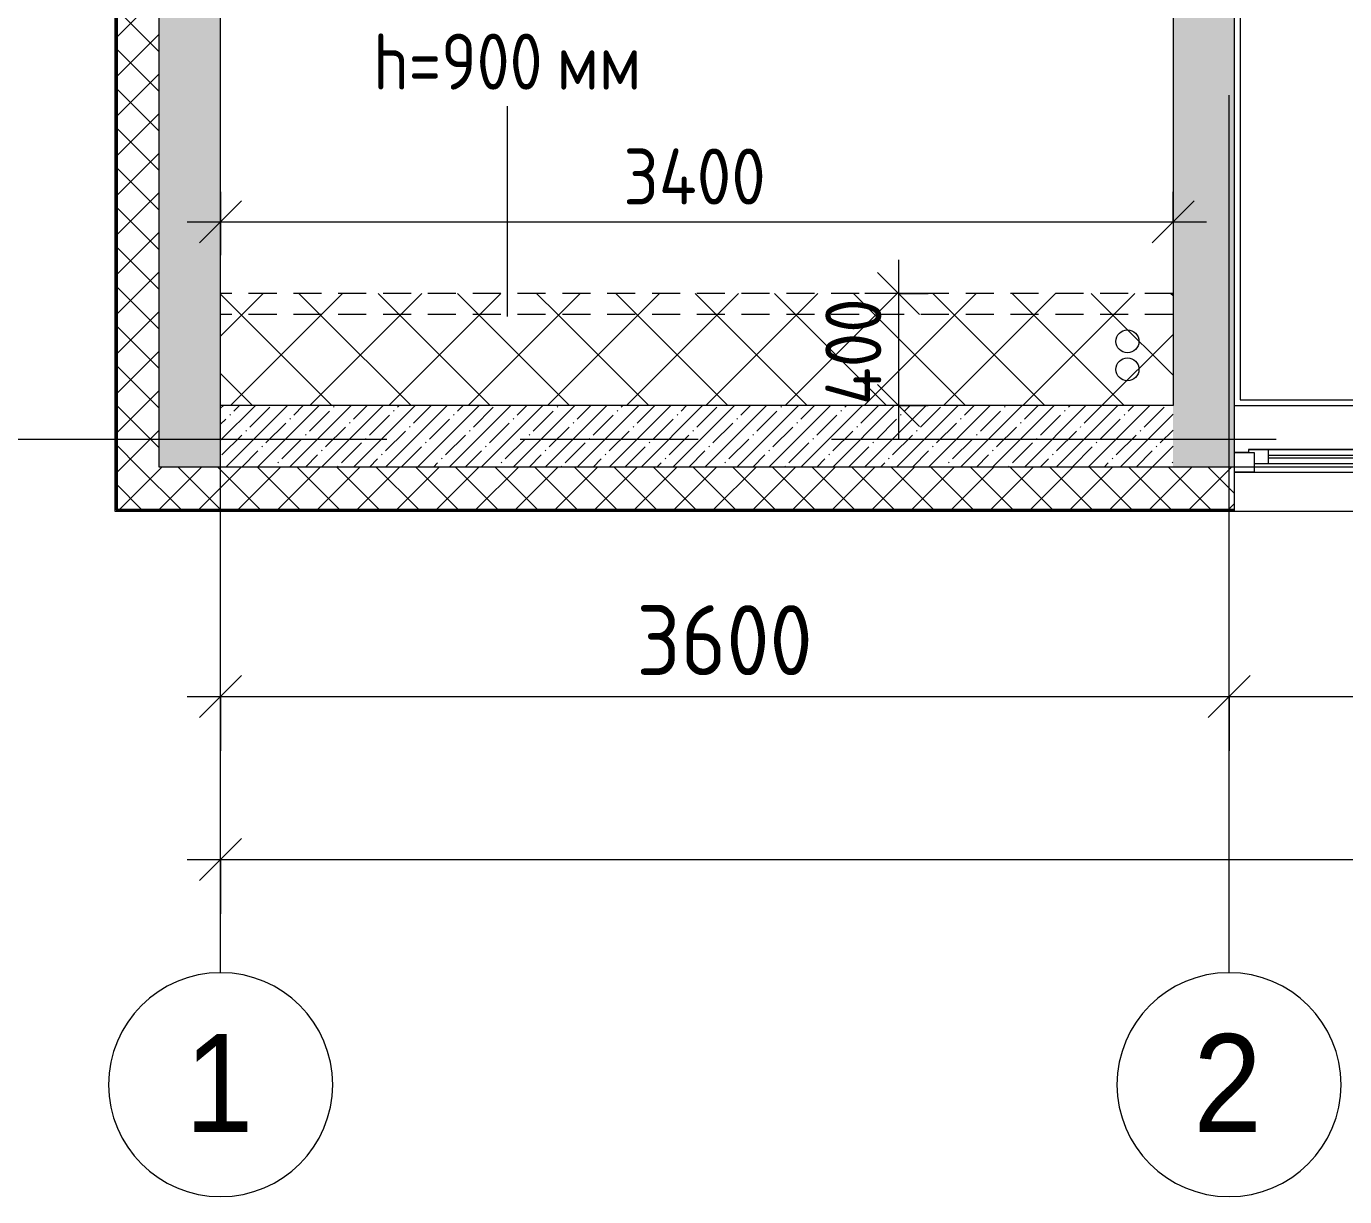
# Model space of a CAD drawing. Header units: millimetres. Extents: x 2623 to 211276, y -8553 to 29000.
# Drawn here: x 22735 to 27441, y -2706 to 1474 of the extents above; entities that cross this region are included whole.
import ezdxf

# ---------------------------------------------------------------- set-up
doc = ezdxf.new("R2010")
doc.units = ezdxf.units.MM
doc.linetypes.add('200_ШТРИХ__ш1_п0_6_', pattern=[160, 100, -60])
doc.linetypes.add('Осевая', pattern=[3175, 635, -476.25, 1587.5, -476.25])
for name, color, linetype, lineweight in [('A-ANNO-DIMS', 7, 'Continuous', 9), ('A-ANNO-DIMS-100', 7, 'Continuous', 9), ('A-DETL', 7, 'Continuous', 9), ('A-GLAZ', 7, 'Continuous', 9), ('A-WALL', 7, 'Continuous', 9), ('A-WALL-1', 7, 'Continuous', 13), ('A-WALL-IDEN', 7, 'Continuous', 9), ('I-WALL', 7, 'Continuous', 9), ('Оси', 7, 'Continuous', 9), ('Оси-1', 7, 'Continuous', 20), ('Оси-2', 7, 'Осевая', 9)]:
    doc.layers.add(name, color=color, linetype=linetype, lineweight=lineweight)
doc.layers.add('A-DETL-MBND-2', color=7, linetype='200_ШТРИХ__ш1_п0_6_', lineweight=9, true_color=0xff80c0)
doc.layers.add('A-FLOR-1', color=7, linetype='Continuous', lineweight=9, true_color=0xaaaaaa)
doc.styles.add('Arial', font='arial.ttf', dxfattribs={"width": 0.9, "height": 350})
doc.styles.add('GOST Common_6', font='GOST_Common.ttf', dxfattribs={"width": 0.9, "height": 200})
doc.styles.add('ISOCPEUR', font='isocpeur.ttf', dxfattribs={"width": 0.9, "height": 250})
doc.styles.add('ISOCPEUR_1', font='isocpeur.ttf', dxfattribs={"width": 0.9, "height": 200})
doc.dimstyles.new('ISO-2_0_0_9К_Средний_округл2_1', dxfattribs={"dimscale": 304.8, "dimtxt": 199.196235, "dimasz": 0.492126, "dimexe": 0.393701, "dimexo": 0, "dimgap": 0, "dimtad": 1, "dimdec": 0, "dimrnd": 10, "dimzin": 0, "dimdsep": 46, "dimtxsty": 'ISOCPEUR_1', "dimblk1": 'OBLIQUE', "dimblk2": 'OBLIQUE', "dimsah": 1, "dimcen": 0.09, "dimdle": 0.393701, "dimazin": 0, "dimtfac": 1, "dimtdec": 4, "dimtix": 1, "dimtmove": 0, "dimatfit": 3, "dimfxl": 1, "dimtvp": 1, "dimtolj": 1, "dimtzin": 0, "dimarcsym": 2})
doc.dimstyles.new('ISO-2_5_0_9К_БОЛЬШОЙ', dxfattribs={"dimscale": 304.8, "dimtxt": 248.995294, "dimasz": 0.492126, "dimexe": 0.393701, "dimexo": 0.984252, "dimgap": 0, "dimtad": 1, "dimdec": 0, "dimrnd": 10, "dimzin": 0, "dimdsep": 46, "dimtxsty": 'ISOCPEUR', "dimblk1": 'OBLIQUE', "dimblk2": 'OBLIQUE', "dimsah": 1, "dimcen": 0.09, "dimdle": 0.393701, "dimazin": 0, "dimtfac": 1, "dimtdec": 4, "dimtix": 1, "dimtmove": 0, "dimatfit": 3, "dimfxl": 1, "dimtvp": 1, "dimtolj": 1, "dimtzin": 0, "dimarcsym": 2})
pattern_1 = [(45, (23318.38, 0), (-70.71068, 70.71068), []), (135, (23318.38, 0), (-70.71068, -70.71068), [])]
pattern_2 = [(45, (23318.38, 0), (-57.0246, 57.0246), []), (45, (23375.41, 0), (-57.0246, 57.0246), [100.806, -20.161, 3.353, -16.808])]
pattern_3 = [(225, (124565, 18932.5), (141.421, -141.421), []), (315, (124565, 18932.5), (141.421, 141.421), [])]

# ---------------------------------------------------------------- blocks, each defined once
blk = doc.blocks.new('120_Окно_СКБ_2Ст - 120_Окно_СКБ_2Ст 3100х2500 _мал_ створка слева-2_-22446420-План монтажа стен и перегородок 3 этажа в осях 1-12')
at = {"layer": 'A-GLAZ'}
for p, q in [((-1550, -127), (-1550, -57)), ((-1550, -57), (-1480, -57)), ((1550, -57), (-1550, -57)), ((-1480, -57), (-1480, -127)), ((-720, -87), (-1480, -87)), ((-1480, -87), (-1480, -127)), ((-1430, -137), (-1430, -87)), ((-770, -137), (-770, -87)), ((-720, -127), (-720, -57)), ((-720, -57), (-650, -57)), ((-720, -127), (-720, -87)), ((-650, -57), (-650, -127)), ((1480, -87), (-650, -87)), ((-650, -87), (-650, -127)), ((-600, -137), (-600, -87)), ((1430, -137), (1430, -87)), ((1480, -127), (1480, -57)), ((1480, -57), (1550, -57)), ((1480, -127), (1480, -87)), ((1550, -57), (1550, -127)), ((-1480, -127), (-1550, -127)), ((-1550, -127), (-1500, -127)), ((-1480, -127), (-1500, -127)), ((-1500, -127), (-1500, -137)), ((-1500, -137), (-700, -137)), ((-700, -137), (-1500, -137)), ((-1430, -107), (-770, -107)), ((-770, -117), (-1430, -117)), ((-650, -127), (-720, -127)), ((-700, -127), (-720, -127)), ((-700, -127), (-670, -127)), ((-700, -137), (-700, -127)), ((-650, -127), (-670, -127)), ((-670, -127), (-670, -137)), ((-670, -137), (1500, -137)), ((1500, -137), (-670, -137)), ((-600, -107), (1430, -107)), ((1430, -117), (-600, -117)), ((1550, -127), (1480, -127)), ((1500, -127), (1480, -127)), ((1500, -127), (1550, -127)), ((1500, -137), (1500, -127))]:
    blk.add_line(p, q, dxfattribs=at)
blk = doc.blocks.new('Зашивка приборов отопления37 - Зашивка приборов отопления-33325027-План монтажа стен и перегородок 3 этажа в осях 1-12')
at = {"layer": 'A-DETL-MBND-2'}
h = blk.add_hatch(dxfattribs=at)
h.set_pattern_fill('FP_44', color=256, style=0, pattern_type=2)
h.set_pattern_definition(pattern_3)
h.paths.add_polyline_path([(121269.5, 18812.5), (121055, 18812.5), (121055, 18487.5), (124455, 18487.5), (124455, 18812.5), (121911.6, 18812.5)])
h = blk.add_hatch(dxfattribs=at)
h.set_pattern_fill('FP_44', color=256, style=0, pattern_type=2)
h.set_pattern_definition(pattern_3)
h.paths.add_polyline_path([(121055, 18487.5), (121055, 18412.5), (124455, 18412.5), (124455, 18487.5), (121269.5, 18487.5)])
for p, q in [((121055, 18487.5), (124455, 18487.5)), ((121055, 18412.5), (124455, 18412.5))]:
    blk.add_line(p, q, dxfattribs=at)
blk = doc.blocks.new('Ось сетки - D8-29747960-План монтажа стен и перегородок 3 этажа в осях 1-12')
at = {"layer": 'Оси-1'}
for start, end in [(360, 180), (180, 360)]:
    blk.add_arc((0, 0), 4, start, end, dxfattribs=at)
blk = doc.blocks.new('DIMBLOCK14-План монтажа стен и перегородок 3 этажа в осях 1-12')
at = {"layer": 'A-ANNO-DIMS-100'}
for p, q in [((23428.4, -1695.6), (23428.4, -1381.6)), ((61628.4, -1695.6), (61628.4, -1381.6)), ((23308.4, -1501.6), (61748.4, -1501.6)), ((23428.4, -1501.6), (23428.4, -1695.6)), ((61628.4, -1501.6), (61628.4, -1695.6))]:
    blk.add_line(p, q, dxfattribs=at)
at = {"layer": 'A-ANNO-DIMS-100', "lineweight": 20}
for p, q in [((23428.4, -1501.6), (23503.4, -1426.6)), ((61628.4, -1501.6), (61703.4, -1426.6)), ((23428.4, -1501.6), (23353.4, -1576.6)), ((61628.4, -1501.6), (61553.4, -1576.6))]:
    blk.add_line(p, q, dxfattribs=at)
at = {"layer": 'A-ANNO-DIMS-100', "color": 0, "insert": (42133.3, -1175), "char_height": 250, "width": 948.097, "attachment_point": 1, "line_spacing_factor": 1.149209, "style": 'ISOCPEUR'}
blk.add_mtext('38200', dxfattribs=at)
blk = doc.blocks.new('_Oblique')
at = {"color": 0, "linetype": 'ByBlock', "lineweight": -2}
blk.add_line((-0.5, -0.5), (0.5, 0.5), dxfattribs=at)
blk = doc.blocks.new('DIMBLOCK15-План монтажа стен и перегородок 3 этажа в осях 1-12')
at = {"layer": 'A-ANNO-DIMS-100'}
for p, q in [((23428.4, -1114), (23428.4, -800.1)), ((27028.4, -1114), (27028.4, -800.1)), ((23308.4, -920.1), (27028.4, -920.1)), ((23428.4, -920.1), (23428.4, -1114)), ((27028.4, -920.1), (27028.4, -1114))]:
    blk.add_line(p, q, dxfattribs=at)
at = {"layer": 'A-ANNO-DIMS-100', "lineweight": 20}
for p, q in [((23428.4, -920.1), (23503.4, -845.1)), ((27028.4, -920.1), (27103.4, -845.1)), ((23428.4, -920.1), (23353.4, -995.1)), ((27028.4, -920.1), (26953.4, -995.1))]:
    blk.add_line(p, q, dxfattribs=at)
at = {"layer": 'A-ANNO-DIMS-100', "color": 0, "insert": (24912.4, -593.5), "char_height": 250, "width": 758.478, "attachment_point": 1, "line_spacing_factor": 1.149209, "style": 'ISOCPEUR'}
blk.add_mtext('3600', dxfattribs=at)
blk = doc.blocks.new('DIMBLOCK16-План монтажа стен и перегородок 3 этажа в осях 1-12')
at = {"layer": 'A-ANNO-DIMS-100'}
for p, q in [((27028.4, -1114), (27028.4, -800.1)), ((31328.4, -1114), (31328.4, -800.1)), ((27028.4, -920.1), (31328.4, -920.1)), ((27028.4, -920.1), (27028.4, -1114)), ((31328.4, -920.1), (31328.4, -1114))]:
    blk.add_line(p, q, dxfattribs=at)
at = {"layer": 'A-ANNO-DIMS-100', "lineweight": 20}
for p, q in [((27028.4, -920.1), (27103.4, -845.1)), ((31328.4, -920.1), (31403.4, -845.1)), ((27028.4, -920.1), (26953.4, -995.1)), ((31328.4, -920.1), (31253.4, -995.1))]:
    blk.add_line(p, q, dxfattribs=at)
at = {"layer": 'A-ANNO-DIMS-100', "color": 0, "insert": (28850.4, -593.5), "char_height": 250, "width": 787.208, "attachment_point": 1, "line_spacing_factor": 1.149209, "style": 'ISOCPEUR'}
blk.add_mtext('4300', dxfattribs=at)
blk = doc.blocks.new('DIMBLOCK31-План монтажа стен и перегородок 3 этажа в осях 1-12')
at = {"layer": 'A-ANNO-DIMS-100'}
for p, q in [((23428.4, 882.4), (23428.4, 656.3)), ((23428.4, 776.3), (23428.4, 882.4)), ((26828.4, 882.4), (26828.4, 656.3)), ((26828.4, 776.3), (26828.4, 882.4)), ((23308.4, 776.3), (26948.4, 776.3))]:
    blk.add_line(p, q, dxfattribs=at)
at = {"layer": 'A-ANNO-DIMS-100', "lineweight": 20}
for p, q in [((23428.4, 776.3), (23503.4, 851.3)), ((26828.4, 776.3), (26903.4, 851.3)), ((23428.4, 776.3), (23353.4, 701.3)), ((26828.4, 776.3), (26753.4, 701.3))]:
    blk.add_line(p, q, dxfattribs=at)
at = {"layer": 'A-ANNO-DIMS-100', "color": 0, "insert": (24866, 1037.6), "char_height": 200, "width": 629.767, "attachment_point": 1, "line_spacing_factor": 1.149209, "style": 'ISOCPEUR_1'}
blk.add_mtext('3400', dxfattribs=at)
blk = doc.blocks.new('DIMBLOCK32-План монтажа стен и перегородок 3 этажа в осях 1-12')
at = {"layer": 'A-ANNO-DIMS-100'}
for p, q in [((25848.5, 640), (25848.5, 0)), ((25954.6, 520), (25728.5, 520)), ((25848.5, 520), (25954.6, 520)), ((25954.6, 120), (25728.5, 120)), ((25848.5, 120), (25954.6, 120))]:
    blk.add_line(p, q, dxfattribs=at)
at = {"layer": 'A-ANNO-DIMS-100', "lineweight": 20}
for p, q in [((25848.5, 520), (25773.5, 595)), ((25848.5, 520), (25923.5, 445)), ((25848.5, 120), (25773.5, 195)), ((25848.5, 120), (25923.5, 45))]:
    blk.add_line(p, q, dxfattribs=at)
at = {"layer": 'A-ANNO-DIMS-100', "color": 0, "insert": (25587.2, 120.8), "char_height": 200, "width": 478.071, "attachment_point": 1, "rotation": 90, "line_spacing_factor": 1.149209, "style": 'ISOCPEUR_1'}
blk.add_mtext('400', dxfattribs=at)

msp = doc.modelspace()

# ---------------------------------------------------------------- hatches: boundary and pattern name
at = {"layer": 'A-WALL'}
h = msp.add_hatch(dxfattribs=at)
h.set_pattern_fill('FP_12', color=256, style=0, pattern_type=2)
h.set_pattern_definition(pattern_1)
h.paths.add_polyline_path([(23058.4, -100), (23208.4, -100), (23208.4, 5220), (23058.4, 5220), (23058.4, -51.1)])
h.paths.add_polyline_path([(23208.4, 7320), (23208.4, 8520), (23058.4, 8520), (23058.4, 7320)])
h.paths.add_polyline_path([(23058.4, 10820), (23208.4, 10820), (23208.4, 12220), (23058.4, 12220), (23058.4, 10994.8)])
h.paths.add_polyline_path([(23208.4, 13120), (23208.4, 15073), (23058.4, 15073), (23058.4, 13120)])
h = msp.add_hatch(dxfattribs=at)
h.set_pattern_fill('FP_12', color=256, style=0, pattern_type=2)
h.set_pattern_definition(pattern_1)
h.paths.add_polyline_path([(61308.4, -250), (61606, -250), (61606, -100), (60741.4, -100), (60741.4, -250)])
h.paths.add_polyline_path([(59841.4, -250), (59841.4, -100), (59288.4, -100), (59288.4, -250), (59358, -250)])
h.paths.add_polyline_path([(56928.4, -250), (57188.4, -250), (57188.4, -100), (56328.4, -100), (56328.4, -250), (56789.8, -250)])
h.paths.add_polyline_path([(55428.4, -250), (55428.4, -100), (54201.2, -100), (54201.2, -250), (54221.7, -250)])
h.paths.add_polyline_path([(52528.1, -250), (53301.2, -250), (53301.2, -100), (52528.1, -100)])
h.paths.add_polyline_path([(49085.3, -250), (49728.1, -250), (49728.1, -100), (48128.4, -100), (48128.4, -250)])
h.paths.add_polyline_path([(46028.4, -250), (46028.4, -100), (44928.4, -100), (44928.4, -250), (45828.4, -250)])
h.paths.add_polyline_path([(44028.4, -250), (44028.4, -100), (42678.4, -100), (42678.4, -250), (43949, -250)])
h.paths.add_polyline_path([(40578.4, -250), (40578.4, -100), (39828.4, -100), (39828.4, -250), (40096.7, -250)])
h.paths.add_polyline_path([(38178.4, -250), (38928.4, -250), (38928.4, -100), (38178.4, -100)])
h.paths.add_polyline_path([(36078.4, -250), (36078.4, -100), (35328.4, -100), (35328.4, -250)])
h.paths.add_polyline_path([(34428.4, -250), (34428.4, -100), (33678.1, -100), (33678.1, -250)])
h.paths.add_polyline_path([(31578.1, -250), (31578.1, -100), (30148.4, -100), (30148.4, -250), (31108.1, -250)])
h.paths.add_polyline_path([(27048.4, -250), (27048.4, -100), (23058.4, -100), (23058.4, -250), (25971.8, -250)])
at = {"layer": 'I-WALL'}
h = msp.add_hatch(dxfattribs=at)
h.set_pattern_fill('FP_13', color=256, style=0, pattern_type=2)
h.set_pattern_definition(pattern_2)
h.paths.add_polyline_path([(23428.4, -100), (23428.4, 5220), (23208.4, 5220), (23208.4, -100)])
h.paths.add_polyline_path([(23428.4, 7320), (23428.4, 7900), (23208.4, 7900), (23208.4, 7320), (23403.6, 7320)])
h = msp.add_hatch(dxfattribs=at)
h.set_pattern_fill('FP_13', color=256, style=0, pattern_type=2)
h.set_pattern_definition(pattern_2)
h.paths.add_polyline_path([(26828.4, -100), (27048.4, -100), (27048.4, 7900), (26828.4, 7900), (26828.4, -51.1)])
h = msp.add_hatch(dxfattribs=at)
h.set_pattern_fill('FP_13', color=256, style=0, pattern_type=2)
h.set_pattern_definition(pattern_2)
h.paths.add_polyline_path([(26828.4, -100), (26828.4, 120), (23428.4, 120), (23428.4, -100), (25971.8, -100)])

# ---------------------------------------------------------------- linework, layer by layer
at = {"layer": 'A-DETL'}
for centre in [(26665.8, 348.7), (26665.8, 248.7)]:
    msp.add_circle(centre, 41, dxfattribs=at)
at = {"layer": 'A-FLOR-1'}
for p, q in [((27068.4, 7680), (27068.4, 140.5)), ((27068.4, 140.5), (30958.4, 140.5))]:
    msp.add_line(p, q, dxfattribs=at)
at = {"layer": 'A-WALL'}
for p, q in [((23050.4, 14772.9), (23050.4, -258)), ((30148.4, -100), (23208.4, -100)), ((27048.4, -258), (27048.4, -100)), ((23050.4, -258), (53301.2, -258))]:
    msp.add_line(p, q, dxfattribs=at)
at = {"layer": 'A-WALL-1'}
for p, q in [((23055.4, 5220), (23055.4, -253)), ((23058.4, 5220), (23058.4, -250)), ((23208.4, -100), (23208.4, 5220)), ((23055.4, -253), (27048.4, -253)), ((23058.4, -250), (27048.4, -250))]:
    msp.add_line(p, q, dxfattribs=at)
at = {"layer": 'A-WALL-IDEN'}
msp.add_line((24452, 437.7), (24452, 1188.5), dxfattribs=at)
at = {"layer": 'I-WALL'}
for p, q in [((23428.4, 120), (23428.4, 7680)), ((26828.4, 7680), (26828.4, 120)), ((27048.4, -100), (27048.4, 7700)), ((26828.4, 120), (23428.4, 120)), ((27048.4, 120), (30978.4, 120))]:
    msp.add_line(p, q, dxfattribs=at)
at = {"layer": 'Оси'}
for p, q in [((23428.4, -1906.3), (23428.4, 593.7)), ((27028.4, -1906.3), (27028.4, 593.7))]:
    msp.add_line(p, q, dxfattribs=at)
at = {"layer": 'Оси-2'}
for p, q in [((27028.4, 593.7), (27028.4, 24898.1)), ((23428.4, 593.7), (23428.4, 12880)), ((21322.9, 0), (59578.4, 0))]:
    msp.add_line(p, q, dxfattribs=at)

# ---------------------------------------------------------------- block references
at = {"layer": 'A-DETL-MBND-2', "rotation": 180}
msp.add_blockref('Зашивка приборов отопления37 - Зашивка приборов отопления-33325027-План монтажа стен и перегородок 3 этажа в осях 1-12', (147883.4, 18932.5), dxfattribs=at)
at = {"layer": 'A-GLAZ', "rotation": 180}
msp.add_blockref('120_Окно_СКБ_2Ст - 120_Окно_СКБ_2Ст 3100х2500 _мал_ створка слева-2_-22446420-План монтажа стен и перегородок 3 этажа в осях 1-12', (28598.4, -175), dxfattribs=at)
at = {"layer": 'Оси-1', "xscale": 99.99999999999993, "yscale": 99.99999999999993, "zscale": 99.99999999999993}
for p in [(23428.4, -2306.3), (27028.4, -2306.3)]:
    msp.add_blockref('Ось сетки - D8-29747960-План монтажа стен и перегородок 3 этажа в осях 1-12', p, dxfattribs=at)

# ---------------------------------------------------------------- texts
at = {"layer": 'A-WALL-IDEN', "char_height": 200, "attachment_point": 1, "style": 'GOST Common_6'}
for s, insert, width in [('h=900', (23972.8, 1448.1), 793.671), ('мм', (24627.6, 1448.1), 360.759)]:
    msp.add_mtext(s, dxfattribs=dict(at, insert=insert, width=width))
at = {"layer": 'Оси', "char_height": 350, "width": 303.038, "attachment_point": 1, "style": 'Arial'}
for s, insert in [('\\fArial|b0|i0|c204|p34|;\\W.9;1', (23300.9, -2125.6)), ('\\fArial|b0|i0|c204|p34|;\\W.9;2', (26900.9, -2125.6))]:
    msp.add_mtext(s, dxfattribs=dict(at, insert=insert))

# ---------------------------------------------------------------- dimensions: what is measured, and where the dimension line sits
at = {"layer": 'A-ANNO-DIMS'}
for base, p1, p2, dimstyle, override, picture, middle in [((26828.4, 776.3), (23428.4, 882.4), (26828.4, 882.4), 'ISO-2_0_0_9К_Средний_округл2_1', {"dimpost": '<>', "dimfxl": 3399.999982}, 'DIMBLOCK31-План монтажа стен и перегородок 3 этажа в осях 1-12', (25128.4, 876.3)), ((27028.4, -920.1), (23428.4, -814), (27028.4, -814), 'ISO-2_5_0_9К_БОЛЬШОЙ', {"dimpost": '<>', "dimfxl": 3599.999993}, 'DIMBLOCK15-План монтажа стен и перегородок 3 этажа в осях 1-12', (25228.4, -795.1)), ((31328.4, -920.1), (27028.4, -814), (31328.4, -814), 'ISO-2_5_0_9К_БОЛЬШОЙ', {"dimpost": '<>', "dimfxl": 4299.999972}, 'DIMBLOCK16-План монтажа стен и перегородок 3 этажа в осях 1-12', (29178.4, -795.1)), ((61628.4, -1501.6), (23428.4, -1395.6), (61628.4, -1395.6), 'ISO-2_5_0_9К_БОЛЬШОЙ', {"dimpost": '<>', "dimfxl": 38199.999966}, 'DIMBLOCK14-План монтажа стен и перегородок 3 этажа в осях 1-12', (42528.4, -1376.6))]:
    dim = msp.add_linear_dim(base=base, p1=p1, p2=p2, dimstyle=dimstyle, override=override, dxfattribs=at)
    dim.commit()
    dim.dimension.update_dxf_attribs({"geometry": picture, "text_midpoint": middle})
dim = msp.add_linear_dim(base=(25848.5, 120), p1=(25954.6, 520), p2=(25954.6, 120), angle=90, dimstyle='ISO-2_0_0_9К_Средний_округл2_1', override={"dimpost": '<>', "dimfxl": 400}, dxfattribs=at)
dim.commit()
dim.dimension.update_dxf_attribs({"geometry": 'DIMBLOCK32-План монтажа стен и перегородок 3 этажа в осях 1-12', "text_midpoint": (25748.5, 320)})

doc.saveas('drawing.dxf')
